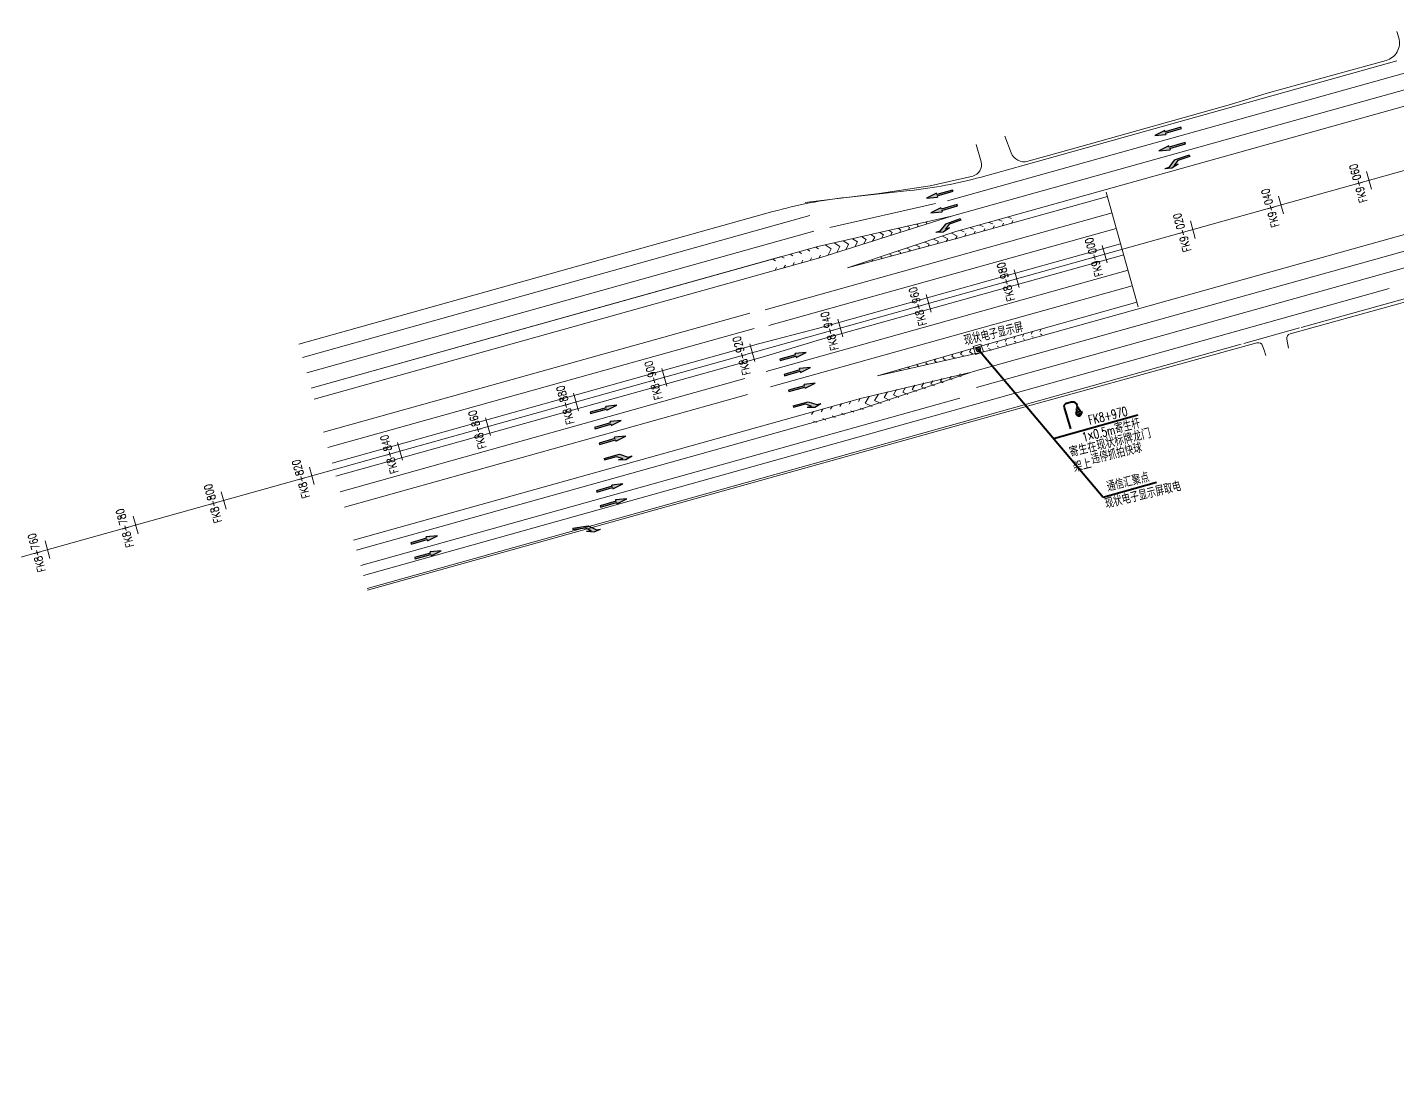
# Model space of a CAD drawing. Header units: millimetres. Extents: x 523446 to 528898, y 388189 to 392165.
# Drawn here: x 524937.9 to 525237.5, y 388758.8 to 388988.7 of the extents above; entities that cross this region are included whole.
import ezdxf
from ezdxf.enums import TextEntityAlignment as Align

# ---------------------------------------------------------------- set-up
doc = ezdxf.new("R2010")
doc.units = ezdxf.units.MM
doc.linetypes.add('33', pattern=[6, 3, -3])
for name, color, linetype, lineweight in [('0-TL-电视监控（新建）', 6, 'Continuous', 40), ('0-现状交通设施2018', 7, 'Continuous', 0), ('0-现状信号灯', 7, 'Continuous', 40), ('000-scy-机动车道线', 5, 'Continuous', 60)]:
    doc.layers.add(name, color=color, linetype=linetype, lineweight=lineweight)
for name, color, linetype in [('FZZD-标注路线桩号', 7, 'Continuous'), ('MEDS道路平面中线-FZZD', 7, 'Continuous'), ('标线（实）', 1, 'Continuous'), ('标线（虚）', 1, '33'), ('箭头', 7, 'Continuous')]:
    doc.layers.add(name, color=color, linetype=linetype)
doc.styles.add('HZTXT_S', font='TXT_S.shx', dxfattribs={"width": 0.75, "bigfont": 'HZTXT.shx'})
doc.styles.add('MEDS', font='TXT_S.SHX', dxfattribs={"width": 0.75, "bigfont": 'hztxt.shx'})

# ---------------------------------------------------------------- blocks, each defined once
blk = doc.blocks.new('y')
blk.add_hatch(color=0).paths.add_polyline_path([(0.55, 0.225), (0.55, -0.275), (0.75, 0.525), (0.55, 1.275), (0.55, 0.825), (0, 0), (0, -1.725), (0.15, -1.725), (0.15, -0.375)])
at = {"color": 0}
for p, q in [((0, 0), (0.55, 0.825)), ((0.15, -0.375), (0.55, 0.225)), ((0.75, 0.525), (0.55, 1.275)), ((0.55, 0.825), (0.55, 1.275)), ((0.55, -0.275), (0.75, 0.525)), ((0.55, -0.275), (0.55, 0.225)), ((0, -1.725), (0, 0)), ((0.15, -1.725), (0.15, -0.375)), ((0, -1.725), (0.15, -1.725))]:
    blk.add_line(p, q, dxfattribs=at)
blk = doc.blocks.new('zx')
blk.add_hatch(color=0).paths.add_polyline_path([(0.075, -1.2), (0.225, -1.2), (0, 0), (-0.225, -1.2), (-0.075, -1.2), (-0.075, -3), (0.075, -3)])
at = {"color": 0}
for p, q in [((0, 0), (-0.225, -1.2)), ((0.225, -1.2), (0, 0)), ((-0.075, -1.2), (-0.225, -1.2)), ((-0.075, -1.2), (-0.075, -3)), ((0.075, -3), (0.075, -1.2)), ((0.075, -1.2), (0.225, -1.2)), ((-0.075, -3), (0.075, -3))]:
    blk.add_line(p, q, dxfattribs=at)
blk = doc.blocks.new('7')
at = {"layer": '0-现状信号灯', "linetype": 'Continuous', "lineweight": 0, "ltscale": 0.005}
for p, q in [((525414.9, 388753.36), (525416.62, 388753.9)), ((525415.44, 388751.64), (525414.9, 388753.36)), ((525417.16, 388752.19), (525415.44, 388751.64)), ((525415.94, 388753.28), (525415.56, 388752.55)), ((525416.18, 388753.26), (525415.71, 388752.36)), ((525416.37, 388753.15), (525415.92, 388752.27)), ((525416.51, 388752.92), (525416.18, 388752.28)), ((525416.62, 388753.9), (525417.16, 388752.19))]:
    blk.add_line(p, q, dxfattribs=at)
blk.add_ellipse((525416.02, 388752.77), major_axis=(0.365, 0.365), ratio=1, start_param=3.156470216024712, end_param=9.439655523204298, dxfattribs=at)
blk = doc.blocks.new('A$C30E15DA7')
at = {"layer": '0-TL-电视监控（新建）'}
for p, q in [((2.81, 3.71), (2.39, 3.94)), ((2.94, 3.24), (3.52, 4.26)), ((2.94, 3.24), (3.38, 2.98)), ((3.32, 3.01), (3.91, 4.04)), ((3.32, 3.01), (3.91, 4.04)), ((3.38, 2.98), (3.96, 4)), ((3.52, 4.26), (3.96, 4))]:
    blk.add_line(p, q, dxfattribs=at)
for points in [[(4.81, 0), (0.44, 2.11, -0.42662), (0.09, 3.19, -0.216931)], [(0.09, 3.19), (0.57, 4.07, -0.414214), (1.92, 4.47), (2.51, 4.15)]]:
    blk.add_lwpolyline(points, format="xyb", dxfattribs=at)
for points in [[(2.62, 4.36), (2.39, 3.94)], [(3.06, 4.13), (2.62, 4.36)]]:
    blk.add_lwpolyline(points, dxfattribs=at)
for centre, major_axis, start_param, end_param in [((3.32, 3.7), (0.487, 0.128), 2.858011, 3.731254), ((3.32, 3.7), (0.487, 0.128), 1.002992, 1.854378), ((3.48, 3.6), (0.149, -0.569), 5.898742, 8.260282)]:
    blk.add_ellipse(centre, major_axis=major_axis, ratio=1, start_param=start_param, end_param=end_param, dxfattribs=at)

msp = doc.modelspace()

# ---------------------------------------------------------------- linework, layer by layer
at = {"layer": '0-TL-电视监控（新建）', "lineweight": 40, "flags": 128}
for points in [[(525145.79, 388918.4), (525173.08, 388886.07)], [(525162.26, 388898.9), (525180.66, 388904.04)]]:
    msp.add_lwpolyline(points, dxfattribs=at)
at = {"layer": '0-TL-电视监控（新建）', "color": 3, "lineweight": 40, "flags": 128}
msp.add_lwpolyline([(525173.08, 388886.07), (525184.75, 388889.34)], dxfattribs=at)
at = {"layer": '000-scy-机动车道线', "color": 5, "linetype": 'ByBlock', "lineweight": 0}
for points in [[(525237.35, 388987.82), (525237.74, 388986.47, -0.418647), (525234.96, 388981.5), (525208.95, 388974.35), (525200.94, 388971.85), (525168.26, 388962.73), (525161.15, 388960.74), (525156.62, 388959.48, -0.389916), (525153, 388961.32), (525151.64, 388964.96)], [(525107.98, 388950.47), (525124.16, 388952.43), (525124.16, 388952.43), (525135.28, 388954.14), (525144.59, 388956.25, 0.429257), (525146.44, 388959.37), (525145.38, 388963.15)], [(525213.67, 388918.59), (525213.26, 388920.58, -0.394401), (525213.97, 388921.75), (525237.72, 388928.35), (525239.19, 388928.74), (525247.4, 388931.17), (525263.25, 388935.22), (525300, 388945.93)], [(525012.28, 388865.76), (525143.35, 388902.29), (525206.74, 388919.79, -0.400121), (525207.96, 388919.14), (525208.28, 388918.17), (525208.65, 388917.05)]]:
    msp.add_lwpolyline(points, format="xyb", dxfattribs=at)
at = {"layer": 'FZZD-标注路线桩号', "color": 7, "linetype": 'ByBlock', "lineweight": 0}
for p, q in [((525231.79, 388953.39), (525230.71, 388957.24)), ((525212.53, 388948.01), (525211.45, 388951.86)), ((525193.26, 388942.62), (525192.19, 388946.48)), ((525174, 388937.24), (525172.92, 388941.09)), ((525154.74, 388931.86), (525153.66, 388935.71)), ((525135.48, 388926.47), (525134.4, 388930.32)), ((525116.22, 388921.09), (525115.14, 388924.94)), ((525096.95, 388915.71), (525095.88, 388919.56)), ((525077.69, 388910.32), (525076.62, 388914.17)), ((525058.43, 388904.94), (525057.35, 388908.79)), ((525039.17, 388899.55), (525038.09, 388903.41)), ((525019.91, 388894.17), (525018.83, 388898.02)), ((525000.65, 388888.79), (524999.57, 388892.64)), ((524981.38, 388883.4), (524980.31, 388887.25)), ((524962.12, 388878.02), (524961.05, 388881.87)), ((524942.86, 388872.63), (524941.78, 388876.49))]:
    msp.add_line(p, q, dxfattribs=at)
at = {"layer": 'MEDS道路平面中线-FZZD', "color": 4, "linetype": 'ByBlock', "lineweight": 0}
msp.add_line((524499.3, 388750.73), (525292.23, 388972.36), dxfattribs=at)
at = {"layer": '标线（实）', "linetype": 'ByBlock', "lineweight": 0}
for p, q in [((525140.93, 388944.09), (525288.59, 388985.36)), ((525158.95, 388959.51), (525237.33, 388981.42)), ((525117.03, 388951.58), (525130.81, 388953.07)), ((525141.33, 388942.65), (525174.04, 388951.79)), ((525148.2, 388918.09), (525267.63, 388951.47)), ((525173.78, 388952.7), (525180.77, 388927.69)), ((525100.91, 388948.48), (524997.26, 388919.51)), ((525110.7, 388940.83), (525139.99, 388947.46)), ((525111.37, 388938.42), (525139.99, 388947.46)), ((525117.19, 388936.16), (525140.93, 388944.09)), ((525216.39, 388923.13), (525299.81, 388946.45)), ((525110.7, 388940.83), (524999.95, 388909.88)), ((525110.67, 388922.91), (525176.93, 388941.43)), ((525117.19, 388936.16), (525141.33, 388942.65)), ((525102.81, 388938.63), (524999.95, 388909.88)), ((525000.63, 388907.47), (525111.37, 388938.42)), ((525111.35, 388920.51), (525177.6, 388939.03)), ((525147.8, 388919.53), (525180.5, 388928.67)), ((525097.77, 388919.57), (525110.67, 388922.91)), ((525111.35, 388920.51), (525098.58, 388916.68)), ((525004.53, 388893.51), (525097.76, 388919.56)), ((525012.2, 388866.06), (525203.31, 388919.47)), ((525123.79, 388912.56), (525147.8, 388919.53)), ((525123.79, 388912.56), (525148.2, 388918.09)), ((525005.34, 388890.62), (525098.57, 388916.67)), ((525120.03, 388907.62), (525144.33, 388913.37)), ((525120.29, 388905.36), (525144.33, 388913.37)), ((525009.24, 388876.65), (525120.03, 388907.62)), ((525009.84, 388874.49), (525120.65, 388905.45))]:
    msp.add_line(p, q, dxfattribs=at)
for points in [[(525153.08, 388946.97), (525152.27, 388947.27)], [(525124.3, 388943.91), (525125.07, 388943.43), (525124.65, 388942.62)], [(525126.3, 388944.36), (525126.97, 388943.94), (525126.61, 388943.24)], [(525128.3, 388944.82), (525128.88, 388944.45), (525128.56, 388943.85)], [(525130.3, 388945.27), (525130.78, 388944.97), (525130.52, 388944.47)], [(525132.3, 388945.72), (525132.68, 388945.48), (525132.47, 388945.09)], [(525134.3, 388946.17), (525134.58, 388946), (525134.43, 388945.71)], [(525140.83, 388942.51), (525141.2, 388943.13), (525139.93, 388943.76)], [(525142.76, 388944.08), (525141.99, 388944.36)], [(525144.83, 388944.66), (525144.04, 388944.96)], [(525144.94, 388943.7), (525145.15, 388944.23)], [(525146.89, 388945.24), (525146.1, 388945.53)], [(525147, 388944.28), (525147.21, 388944.81)], [(525148.96, 388945.81), (525148.15, 388946.11)], [(525149.06, 388944.86), (525149.27, 388945.38)], [(525151.02, 388946.39), (525150.21, 388946.69)], [(525151.11, 388945.44), (525151.32, 388945.96)], [(525153.17, 388946.01), (525153.38, 388946.53)], [(525112.3, 388941.2), (525113.66, 388940.34), (525112.92, 388938.91)], [(525114.3, 388941.65), (525115.56, 388940.85), (525114.87, 388939.53)], [(525116.3, 388942.1), (525117.46, 388941.37), (525116.83, 388940.15)], [(525118.3, 388942.55), (525119.37, 388941.88), (525118.79, 388940.77)], [(525120.3, 388943.01), (525121.27, 388942.4), (525120.74, 388941.38)], [(525122.3, 388943.46), (525123.17, 388942.91), (525122.7, 388942)], [(525132.74, 388940.34), (525132.99, 388940.74), (525132.16, 388941.16)], [(525134.76, 388940.88), (525135.04, 388941.34), (525134.1, 388941.81)], [(525136.79, 388941.42), (525137.09, 388941.94), (525136.05, 388942.46)], [(525138.81, 388941.97), (525139.15, 388942.53), (525137.99, 388943.11)], [(525142.89, 388943.11), (525143.1, 388943.66)], [(525100.91, 388938.1), (525101.48, 388937.74)], [(525102.79, 388938.62), (525103.36, 388938.26)], [(525104.68, 388939.15), (525105.25, 388938.79)], [(525106.56, 388939.68), (525107.13, 388939.32)], [(525107.15, 388937.24), (525107.47, 388937.87)], [(525108.44, 388940.2), (525109.01, 388939.84)], [(525109.06, 388937.78), (525109.38, 388938.39)], [(525110.33, 388940.73), (525110.9, 388940.37)], [(525110.96, 388938.3), (525111.29, 388938.92)], [(525122.64, 388937.62), (525122.72, 388937.76), (525122.43, 388937.91)], [(525124.66, 388938.16), (525124.78, 388938.36), (525124.38, 388938.56)], [(525126.68, 388938.71), (525126.83, 388938.96), (525126.32, 388939.21)], [(525128.7, 388939.25), (525128.88, 388939.55), (525128.27, 388939.86)], [(525130.72, 388939.79), (525130.94, 388940.15), (525130.21, 388940.51)], [(525101.41, 388935.64), (525101.73, 388936.25)], [(525103.32, 388936.18), (525103.64, 388936.78)], [(525105.24, 388936.71), (525105.55, 388937.32)], [(525120.62, 388937.08), (525120.67, 388937.17), (525120.49, 388937.26)], [(525150.08, 388920.19), (525149.78, 388919.57)], [(525151.95, 388920.61), (525151.69, 388920.1)], [(525153.85, 388921.15), (525153.58, 388920.63)], [(525153.7, 388920.14), (525153.99, 388919.97)], [(525155.75, 388921.69), (525155.48, 388921.16)], [(525155.61, 388920.68), (525155.9, 388920.5)], [(525157.65, 388922.22), (525157.37, 388921.69)], [(525157.51, 388921.21), (525157.8, 388921.03)], [(525159.55, 388922.76), (525159.27, 388922.22)], [(525159.42, 388921.74), (525159.71, 388921.56)], [(525138.38, 388916.8), (525138.14, 388916.36), (525138.77, 388915.95)], [(525140.33, 388917.36), (525140.05, 388916.85), (525140.75, 388916.4)], [(525142.28, 388917.93), (525141.96, 388917.34), (525142.73, 388916.85)], [(525144.23, 388918.5), (525143.87, 388917.83), (525144.71, 388917.3)], [(525148.13, 388919.63), (525147.8, 388919.01)], [(525148.08, 388918.57), (525148.67, 388918.19)], [(525149.91, 388919.08), (525150.22, 388918.91)], [(525151.8, 388919.61), (525152.09, 388919.43)], [(525098.57, 388916.68), (525005.34, 388890.62)], [(525128.63, 388913.97), (525128.59, 388913.89), (525128.86, 388913.71)], [(525130.58, 388914.53), (525130.5, 388914.38), (525130.84, 388914.16)], [(525132.53, 388915.1), (525132.41, 388914.88), (525132.82, 388914.61)], [(525134.48, 388915.67), (525134.32, 388915.37), (525134.8, 388915.06)], [(525136.43, 388916.23), (525136.23, 388915.86), (525136.78, 388915.5)], [(525134.28, 388909.77), (525133.41, 388910.2), (525133.91, 388911.03)], [(525136.21, 388910.42), (525135.46, 388910.8), (525135.9, 388911.51)], [(525138.16, 388911.08), (525137.52, 388911.39), (525137.89, 388912)], [(525140.09, 388911.73), (525139.57, 388911.99), (525139.87, 388912.49)], [(525142.04, 388912.38), (525141.63, 388912.59), (525141.86, 388912.98)], [(525121.08, 388906.62), (525121.98, 388908.09)], [(525124.57, 388906.51), (525123.14, 388907.22), (525123.97, 388908.58)], [(525126.51, 388907.16), (525125.2, 388907.82), (525125.96, 388909.07)], [(525128.45, 388907.81), (525127.25, 388908.41), (525127.94, 388909.56)], [(525130.39, 388908.47), (525129.3, 388909.01), (525129.93, 388910.05)], [(525132.33, 388909.12), (525131.35, 388909.6), (525131.92, 388910.54)], [(525111.43, 388904.69), (525111.81, 388905.32)], [(525113.47, 388905.27), (525113.85, 388905.89)], [(525115.52, 388905.84), (525115.9, 388906.46)], [(525117.56, 388906.41), (525117.94, 388907.03)], [(525117.96, 388904.96), (525118.61, 388904.63)], [(525119.6, 388906.98), (525119.98, 388907.61)], [(525120.01, 388905.54), (525120.66, 388905.2)], [(525121.08, 388906.62), (525122.63, 388905.86)], [(525109.38, 388904.12), (525109.76, 388904.75)], [(525109.79, 388902.68), (525110.44, 388902.34)], [(525111.83, 388903.25), (525112.48, 388902.91)], [(525113.87, 388903.82), (525114.52, 388903.48)], [(525115.92, 388904.39), (525116.57, 388904.05)]]:
    msp.add_lwpolyline(points, dxfattribs=at)
for centre, radius, start, end in [((525120.04, 389052.99), 100.5, 276.1536, 285.2125), ((525127.7, 388852.65), 99.5, 96.1536, 105.616)]:
    msp.add_arc(centre, radius, start, end, dxfattribs=at)
at = {"layer": '标线（虚）', "linetype": 'ByBlock', "lineweight": 0}
for p, q in [((525139.99, 388947.46), (525287.65, 388988.73)), ((525139.05, 388950.83), (525251.91, 388982.38)), ((525158.95, 388959.51), (525146.41, 388956.01)), ((525144.5, 388913.42), (525297.12, 388956.08)), ((525113.34, 388945.02), (525136.44, 388950.25)), ((525145.44, 388910.05), (525298.06, 388952.71)), ((525108.98, 388947.62), (524998.07, 388916.62)), ((525099.24, 388926.99), (525175.05, 388948.17)), ((525109.84, 388944.23), (524999.01, 388913.25)), ((525100.04, 388923.57), (525175.99, 388944.8)), ((525099.44, 388913.54), (525178.55, 388935.65)), ((525100.38, 388910.17), (525179.49, 388932.28)), ((525011.39, 388868.95), (525235.67, 388931.63)), ((525002.64, 388900.25), (525095.87, 388926.31)), ((525003.59, 388896.88), (525096.82, 388922.93)), ((525203.86, 388919.63), (525216.07, 388923.04)), ((525006.28, 388887.25), (525094.79, 388911.99)), ((525007.22, 388883.87), (525095.32, 388908.5)), ((525010.79, 388871.12), (525141.8, 388907.73))]:
    msp.add_line(p, q, dxfattribs=at)

# ---------------------------------------------------------------- block references
at = {"layer": '0-TL-电视监控（新建）', "color": 7, "lineweight": 40, "rotation": 313.0449940616742}
msp.add_blockref('A$C30E15DA7', (525162.79, 388904.52), dxfattribs=at)
at = {"layer": '0-现状交通设施2018', "color": 6, "linetype": 'ByBlock', "lineweight": 0, "rotation": 1.087039263433286}
msp.add_blockref('7', (7199.47, -9732.23), dxfattribs=at)
at = {"layer": '箭头', "linetype": 'ByBlock', "lineweight": 0}
for name, p, xscale, yscale, zscale, rotation in [('zx', (525184.4, 388965.11), 2.000000000068729, 2.000000000068729, 2.000000000068729, 105.9576151654296), ('zx', (525184.4, 388965.11), 2.000000000068729, 2.000000000068729, 2.000000000068729, 105.9576151654296), ('zx', (525185.31, 388961.78), 2.000000000068729, 2.000000000068729, 2.000000000068729, 105.9576151654296), ('zx', (525185.31, 388961.78), 2.000000000068729, 2.000000000068729, 2.000000000068729, 105.9576151654296), ('y', (525188.67, 388959.7), -2.000000000075259, 1.999999999953766, 2, 108.8228712671686), ('y', (525188.67, 388959.7), -2.000000000075259, 1.999999999953766, 2, 108.8228712671686), ('zx', (525134.48, 388951.4), 2.000000000068729, 2.000000000068729, 2.000000000068729, 105.9576151654296), ('zx', (525135.47, 388948.23), 2.000000000068729, 2.000000000068729, 2.000000000068729, 105.9576151654296), ('y', (525138.61, 388945.76), -2.000000000075259, 1.999999999953765, 2, 108.8228712671686), ('y', (525138.61, 388945.76), -2.000000000075259, 1.999999999953765, 2, 108.8228712671686), ('zx', (525108.2, 388917.7), 2.000000000048192, 2.000000000048192, 2.000000000048192, 286.0000000025195), ('zx', (525108.2, 388917.7), 2.000000000048192, 2.000000000048192, 2.000000000048192, 286.0000000025195), ('zx', (525109.16, 388914.38), 2.000000000048192, 2.000000000048192, 2.000000000048192, 286.0000000025195), ('zx', (525109.16, 388914.38), 2.000000000048192, 2.000000000048192, 2.000000000048192, 286.0000000025195), ('zx', (525110.14, 388910.94), 2.000000000048192, 2.000000000048192, 2.000000000048192, 286.0000000025195), ('zx', (525110.14, 388910.94), 2.000000000048192, 2.000000000048192, 2.000000000048192, 286.0000000025195), ('zx', (525066.79, 388906.13), 2.000000000048192, 2.000000000048192, 2.000000000048192, 286.0000000025195), ('zx', (525066.79, 388906.13), 2.000000000048192, 2.000000000048192, 2.000000000048192, 286.0000000025195), ('y', (525108.65, 388906.92), 2.00000000004524, 2.00000000004524, 2.00000000004524, 285.3072619050805), ('y', (525108.65, 388906.92), 2.00000000004524, 2.00000000004524, 2.00000000004524, 285.3072619050805), ('zx', (525067.75, 388902.8), 2.000000000048192, 2.000000000048192, 2.000000000048192, 286.0000000025195), ('zx', (525067.75, 388902.8), 2.000000000048192, 2.000000000048192, 2.000000000048192, 286.0000000025195), ('zx', (525068.73, 388899.37), 2.000000000048192, 2.000000000048192, 2.000000000048192, 286.0000000025195), ('zx', (525068.73, 388899.37), 2.000000000048192, 2.000000000048192, 2.000000000048192, 286.0000000025195), ('y', (525067.36, 388895.45), 2.00000000004524, 2.00000000004524, 2.00000000004524, 285.3072619050805), ('zx', (525068.13, 388888.94), 2.000000000036723, 2.000000000036723, 2.000000000036723, 285.9576151622231), ('zx', (525068.96, 388885.68), 2.000000000036723, 2.000000000036723, 2.000000000036723, 285.9576151622231), ('zx', (525027.56, 388877.6), 2.000000000036723, 2.000000000036723, 2.000000000036723, 285.9576151622231), ('y', (525060.55, 388879.79), 2.000000000081809, 2.000000000081809, 2.000000000081809, 278.3821841738526), ('zx', (525028.39, 388874.35), 2.000000000036723, 2.000000000036723, 2.000000000036723, 285.9576151622231)]:
    msp.add_blockref(name, p, dxfattribs=dict(at, xscale=xscale, yscale=yscale, zscale=zscale, rotation=rotation))

# ---------------------------------------------------------------- texts
at = {"layer": '0-TL-电视监控（新建）', "linetype": 'ByBlock', "lineweight": 40, "style": 'HZTXT_S', "width": 0.7}
for s, p in [('FK8+970', (525170.17, 388901.88)), ('1×0.5m寄生杆', (525168.8, 388898.17)), ('违停抓拍快球', (525170.77, 388893.25))]:
    msp.add_text(s, height=2, rotation=13.6401, dxfattribs=at).set_placement(p)
at = {"layer": '0-TL-电视监控（新建）', "color": 3, "linetype": 'ByBlock', "lineweight": 40, "style": 'HZTXT_S', "width": 0.7}
for s, p in [('通信汇聚点', (525174.19, 388887.24)), ('现状电子显示屏取电', (525173.8, 388883.53))]:
    msp.add_text(s, height=2, rotation=13.6401, dxfattribs=at).set_placement(p)
at = {"layer": '0-TL-电视监控（新建）', "linetype": 'ByBlock', "lineweight": 40, "insert": (525165.55, 388896.71), "char_height": 2, "width": 18.3922, "attachment_point": 1, "rotation": 13.6401, "style": 'HZTXT_S'}
msp.add_mtext('寄生在现状标牌龙门架上', dxfattribs=at)
at = {"layer": '0-现状交通设施2018', "linetype": 'ByBlock', "lineweight": 0, "style": 'HZTXT_S', "width": 0.7}
msp.add_text('现状电子显示屏', height=2, rotation=13.6401, dxfattribs=at).set_placement((525142.96, 388919.18))
at = {"layer": 'FZZD-标注路线桩号', "color": 7, "linetype": 'ByBlock', "lineweight": 0, "style": 'MEDS', "width": 0.8}
for s, p in [('FK9+060', (525228.89, 388954.66)), ('FK9+040', (525209.63, 388949.27)), ('FK9+020', (525190.37, 388943.89)), ('FK9+000', (525171.1, 388938.51)), ('FK8+980', (525151.84, 388933.12)), ('FK8+960', (525132.58, 388927.74)), ('FK8+940', (525113.32, 388922.36)), ('FK8+920', (525094.06, 388916.97)), ('FK8+900', (525074.79, 388911.59)), ('FK8+880', (525055.53, 388906.2)), ('FK8+860', (525036.27, 388900.82)), ('FK8+840', (525017.01, 388895.44)), ('FK8+820', (524997.75, 388890.05)), ('FK8+800', (524978.49, 388884.67)), ('FK8+780', (524959.22, 388879.29)), ('FK8+760', (524939.96, 388873.9))]:
    msp.add_text(s, height=1.75, rotation=105.616, dxfattribs=at).set_placement(p, align=Align.MIDDLE)

doc.saveas('drawing.dxf')
